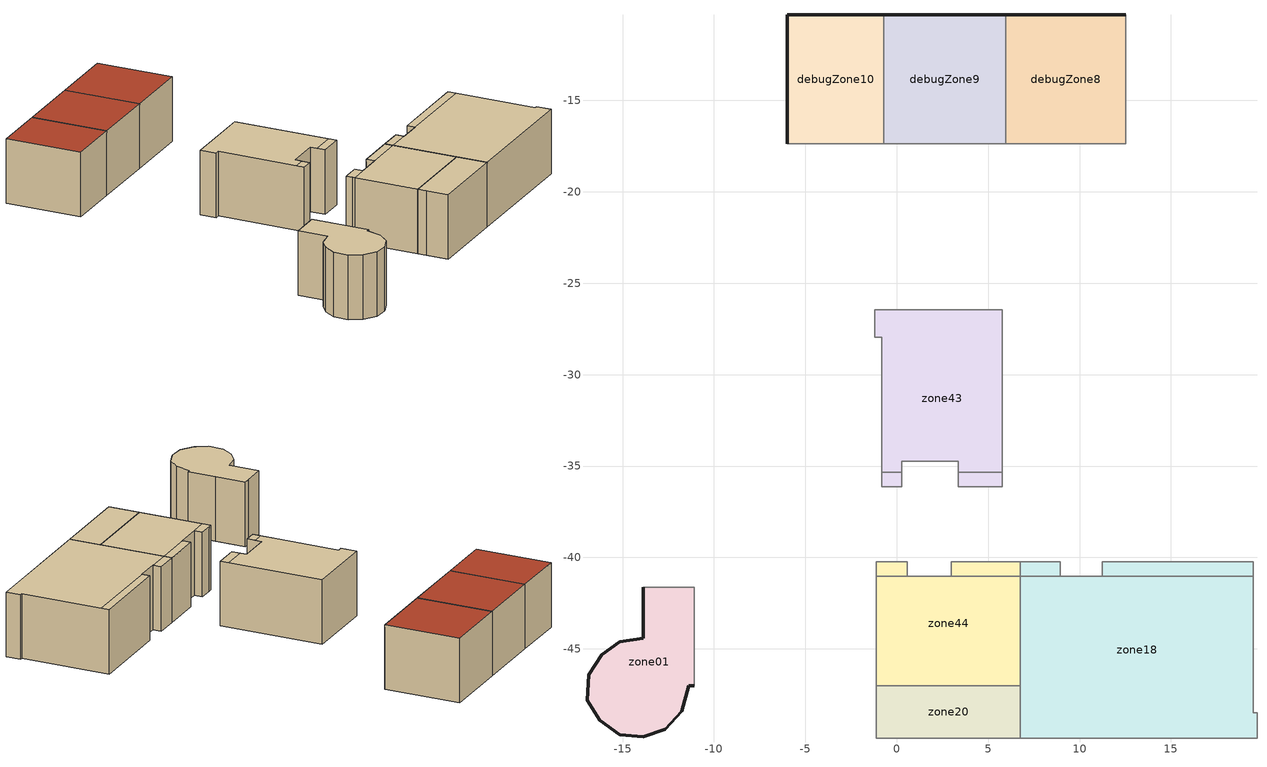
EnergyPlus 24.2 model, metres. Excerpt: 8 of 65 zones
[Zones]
zone01
 floor ground (FL_POLIMI-LC_GroundFloor): -11.07,-41.62 -11.07,-47.01 -11.37,-47.01 -11.76,-48.41 -12.66,-49.4 -13.86,-49.8 -15.15,-49.7 -16.25,-48.91 -16.94,-47.81 -16.84,-46.41 -16.15,-45.31 -15.15,-44.62 -13.86,-44.42 -13.86,-41.62 z-5.95
 wall outside (WL_POLIMI-LC_FC300-2): -11.37,-47.01 -11.07,-47.01 / -13.86,-41.62 -13.86,-44.42 z-5.95:0.05
 wall outside (WL_POLIMI-LC_EW02): -13.86,-44.42 -15.15,-44.62 -16.15,-45.31 -16.84,-46.41 -16.94,-47.81 -16.25,-48.91 -15.15,-49.7 -13.86,-49.8 -12.66,-49.4 -11.76,-48.41 -11.37,-47.01 z-5.95:0.05
 wall to zone12-0 (Generic Interior Floor): -13.86,-41.62 -13.86,-44.42 -15.15,-44.62 -16.15,-45.31 -16.84,-46.41 -16.94,-47.81 -16.25,-48.91 -15.15,-49.7 -13.86,-49.8 -12.66,-49.4 -11.76,-48.41 -11.37,-47.01 -11.07,-47.01 -11.07,-41.62 z0.05
 wall to zone04 (WL_POLIMI-LC_IW02): -11.07,-44.42 -11.07,-41.62 -11.66,-41.62 -13.86,-41.62 z-5.95:0.05
 wall to zone04 (WL_POLIMI-LC_FC300-2): -11.07,-47.01 -11.07,-44.42 z-5.95:0.05
zone43
 floor ground (FL_POLIMI-LC_GroundFloor): 5.76,-26.46 5.76,-36.14 3.37,-36.14 3.37,-34.74 0.29,-34.74 0.29,-36.14 -0.81,-36.14 -0.81,-27.96 -1.21,-27.96 -1.21,-26.46 z-5.95
 wall to zone15 (Generic Interior Floor): -1.21,-26.46 -1.21,-27.96 -0.81,-27.96 -0.81,-35.34 0.29,-35.34 0.29,-34.74 3.37,-34.74 3.37,-35.34 5.76,-35.34 5.76,-26.46 z0.05
 wall to zone00 (Generic Interior Wall): 5.76,-26.46 -1.21,-26.46 -1.21,-27.96 z-5.95:0.05
 wall to zone36 (WL_POLIMI-LC_IW02): 5.76,-36.14 5.76,-26.46 z-5.95:0.05
 wall to zone14 (Generic Interior Floor): 3.37,-35.34 3.37,-36.14 5.76,-36.14 5.76,-35.34 z0.05; -0.81,-35.34 -0.81,-36.14 0.29,-36.14 0.29,-35.34 z0.05
 wall to zone04 (WL_POLIMI-LC_IW02): -1.21,-27.96 -0.81,-27.96 -0.81,-36.14 0.29,-36.14 0.29,-34.74 3.37,-34.74 3.37,-36.14 5.76,-36.14 z-5.95:0.05
zone44
 floor ground (FL_POLIMI-LC_GroundFloor): 6.76,-40.23 6.76,-47.01 -1.11,-47.01 -1.11,-40.23 0.58,-40.23 0.58,-41.02 2.98,-41.02 2.98,-40.23 z-5.95
 wall to zone14 (Generic Interior Floor): -1.11,-40.23 -1.11,-41.02 0.58,-41.02 0.58,-40.23 z0.05; 2.98,-40.23 2.98,-41.02 6.76,-41.02 6.76,-40.23 z0.05
 wall to zone27 (Generic Interior Floor): -1.11,-41.02 -1.11,-47.01 6.76,-47.01 6.76,-41.02 z0.05
 wall to zone04 (WL_POLIMI-LC_IW02): 6.76,-40.23 2.98,-40.23 2.98,-41.02 0.58,-41.02 0.58,-40.23 -0.81,-40.23 -1.11,-40.23 -1.11,-40.83 -1.11,-41.02 -1.11,-47.01 z-5.95:0.05
 wall to zone18 (WL_POLIMI-LC_IW02): 6.76,-47.01 6.76,-40.23 z-5.95:0.05
 wall to zone20 (WL_POLIMI-LC_IW02): -1.11,-47.01 6.76,-47.01 z-5.95:0.05
zone18
 floor ground (FL_POLIMI-LC_GroundFloor): 19.51,-40.23 19.51,-48.51 19.71,-48.51 19.71,-49.9 6.76,-49.9 6.76,-40.23 8.95,-40.23 8.95,-41.02 11.24,-41.02 11.24,-40.23 z-5.95
 wall to zone27 (Generic Interior Floor): 6.76,-41.02 6.76,-49.9 19.71,-49.9 19.71,-48.51 19.51,-48.51 19.51,-41.02 z0.05
 wall to zone14 (Generic Interior Floor): 11.24,-40.23 11.24,-41.02 19.51,-41.02 19.51,-40.23 z0.05; 6.76,-40.23 6.76,-41.02 8.95,-41.02 8.95,-40.23 z0.05
 wall to zone42 (WL_POLIMI-LC_IW02): 19.71,-48.51 19.51,-48.51 19.51,-40.23 z-5.95:0.05
 wall to zone00 (Generic Interior Wall): 6.76,-49.9 19.71,-49.9 19.71,-48.51 z-5.95:0.05
 wall to zone20 (WL_POLIMI-LC_IW02): 6.76,-47.01 6.76,-49.9 z-5.95:0.05
 wall to zone04 (WL_POLIMI-LC_IW02): 19.51,-40.23 11.24,-40.23 11.24,-41.02 8.95,-41.02 8.95,-40.23 6.76,-40.23 z-5.95:0.05
zone20
 floor ground (FL_POLIMI-LC_GroundFloor): 6.76,-47.01 6.76,-49.9 -1.11,-49.9 -1.11,-47.01 z-5.95
 wall to zone27 (Generic Interior Floor): -1.11,-47.01 -1.11,-49.9 6.76,-49.9 6.76,-47.01 z0.05
 wall to zone04 (WL_POLIMI-LC_IW02): -1.11,-47.01 -1.11,-47.81 z-5.95:0.05
 wall to zone00 (Generic Interior Wall): -1.11,-47.81 -1.11,-49.9 6.76,-49.9 z-5.95:0.05
debugZone8
 floor ground (FL_POLIMI-LC_GroundFloor): 12.54,-10.3 12.54,-17.38 5.96,-17.38 5.96,-10.3 z-5.95
 wall to zone00 (Generic Interior Wall): 5.96,-17.38 12.54,-17.38 z-5.95:0.05
 wall to debugZone9 (WL_POLIMI-LC_IW02): 5.96,-10.3 5.96,-17.38 z-5.95:0.05
 wall to debugZone7 (WL_POLIMI-LC_IW02): 12.54,-17.38 12.54,-10.3 z-5.95:0.05
 wall ground (WL_POLIMI-LC_FC300-2): 12.54,-10.3 5.96,-10.3 z-5.95:0.05
 roof outside (RF_POLIMI-LC_IH-E): 5.96,-10.3 5.96,-17.38 12.54,-17.38 12.54,-10.3 z0.05
debugZone9
 floor ground (FL_POLIMI-LC_GroundFloor): 5.96,-10.3 5.96,-17.38 -0.71,-17.38 -0.71,-10.3 z-5.95
 wall to zone00 (Generic Interior Wall): -0.71,-17.38 5.96,-17.38 z-5.95:0.05
 wall to debugZone10 (WL_POLIMI-LC_IW02): -0.71,-10.3 -0.71,-17.38 z-5.95:0.05
 wall ground (WL_POLIMI-LC_FC300-2): 5.96,-10.3 -0.71,-10.3 z-5.95:0.05
 roof outside (RF_POLIMI-LC_IH-E): -0.71,-10.3 -0.71,-17.38 5.96,-17.38 5.96,-10.3 z0.05
debugZone10
 floor ground (FL_POLIMI-LC_GroundFloor): -0.71,-10.3 -0.71,-17.38 -5.99,-17.38 -5.99,-10.3 z-5.95
 wall to zone00 (Generic Interior Wall): -5.99,-17.38 -0.71,-17.38 z-5.95:0.05
 wall ground (WL_POLIMI-LC_FC300-2): -0.71,-10.3 -5.99,-10.3 -5.99,-17.38 z-5.95:0.05
 roof outside (RF_POLIMI-LC_IH-E): -5.99,-10.3 -5.99,-17.38 -0.71,-17.38 -0.71,-10.3 z0.05
[Building]
building09: North Axis=45; Terrain=City; Solar Distribution=FullExterior
[SizingPeriod:DesignDay] Day of Month=21; DryBulb Temperature Range Modifier Type=DefaultMultipliers; Barometric Pressure=75958; Wind Direction=0; Rain Indicator=No; Snow Indicator=No; Daylight Saving Time Indicator=No; Solar Model Indicator=ASHRAEClearSky
Name | Month | Day Type | Maximum DryBulb Temperature | Daily DryBulb Temperature Range | Humidity Condition Type | Wetbulb or DewPoint at Maximum DryBulb | Wind Speed | Sky Clearness
Grigna.Settentrion Ann Htg 99.6% Condns DB | 3 | WinterDesignDay | -12.1 | 0 | Wetbulb | -12.1 | 6.71 | 0
Grigna.Settentrion Ann Clg .4% Condns DP=>MDB | 8 | SummerDesignDay | 25.8 | 9 | Dewpoint | 17.7 | 3.35 | 1
[Site:WaterMainsTemperature]
Calculation Method=Correlation; Annual Average Outdoor Air Temperature=6.85; Maximum Difference In Monthly Average Outdoor Air Temperatures=4
[Material] Thermal Absorptance=0.9
Name | Roughness | Thickness | Conductivity | Density | Specific Heat | Solar Absorptance | Visible Absorptance
Generic Gypsum Board | MediumSmooth | 0.0127 | 0.16 | 800 | 1090 | 0.5 | 0.5
Generic Ceiling Air Gap | Smooth | 0.1 | 0.556 | 1.28 | 1000 | 0.7 | 0.7
Generic Acoustic Tile | MediumSmooth | 0.02 | 0.06 | 368 | 590 | 0.2 | 0.2
Generic LW Concrete | MediumRough | 0.1 | 0.53 | 1280 | 840 | 0.8 | 0.8
Generic Wall Air Gap | Smooth | 0.1 | 0.667 | 1.28 | 1000 | 0.7 | 0.7
[MATERIAL] Roughness=MediumRough; Solar Absorptance=0.7; Visible Absorptance=0.7
Name | Thickness | Conductivity | Density | Specific Heat | Thermal Absorptance
dtu_MT_POLIMI_Camera d'aria debolmente ventilata-0.26 | 0.26 | 1 | 1 | 1004 | 0.7
dtu_MT__POLIMI_Intonaco interno-0.01; dtu_MT_POLIMI_Intonaco gesso puro-0.01 | 0.01 | 0.35 | 1200 | 999 | 0.9
dtu_MT_POLIMI_CLS-0.05 | 0.05 | 1.046 | 2300 | 657 | 0.95
dtu_MT_POLIMI_Membrana impermeabilizzante-0.005 | 0.005 | 0.23 | 1100 | 1000 | 0.95
dtu_MT_POLIMI_Massetto-0.08; dtu_MT_POLIMI_Ghiaia-0.08 | 0.08 | 1.2 | 1700 | 1000 | 0.95
dtu_MT_POLIMI_Isolante morbido-0.04 | 0.04 | 0.04 | 80 | 1028 | 0.95
dtu_MT_POLIMI_Pannello in alluminio-0.005 | 0.005 | 220 | 2700 | 896 | 0.2
dtu_MT_POLIMI_Massetto-0.12 | 0.12 | 1.2 | 1700 | 1000 | 0.95
dtu_MT_POLIMI_CLS-0.25 | 0.25 | 1.046 | 2300 | 657 | 0.95
dtu_MT_POLIMI_Pavimento industriale-0.06 | 0.06 | 1.046 | 2300 | 657 | 0.95
dtu_MT_POLIMI_Camera d'aria fortemente ventilata-0.35 | 0.35 | 0.285 | 1 | 1004 | 0.7
dtu_MT_POLIMI_Isolante rigido-0.1 | 0.1 | 0.04 | 30 | 1452 | 0.95
dtu_MT__POLIMI_Intonaco interno-0.015 | 0.015 | 0.35 | 1200 | 999 | 0.9
dtu_MT_POLIMI_Isolante rigido-0.06 | 0.06 | 0.04 | 30 | 1452 | 0.95
dtu_MT_POLIMI_Camera d'aria non ventilata-0.065 | 0.065 | 1 | 1 | 1003 | 0.7
dtu_MT_POLIMI_Camera d'aria fortemente ventilata-0.035 | 0.035 | 0.285 | 1 | 1004 | 0.7
Calcestruzzo- gettato in opera-0.26 | 0.26 | 1.046 | 2300 | 657 | 0.95
dtu_MT_POLIMI_Isolante rigido-0.08 | 0.08 | 0.04 | 30 | 1452 | 0.95
dtu_MT_POLIMI_Magrone-0.1 | 0.1 | 1.046 | 2300 | 657 | 0.95
dtu_MT_POLIMI_Gypsum Board-0.025 | 0.025 | 0.21 | 900 | 1000 | 0.9
dtu_MT_Ghiaia-0.2 | 0.2 | 1.2 | 1700 | 1000 | 0.95
dtu_MT_POLIMI_Isolante morbido-0.065 | 0.065 | 0.04 | 80 | 1028 | 0.95
[Construction]
Generic Interior Floor: Generic Acoustic Tile, Generic Ceiling Air Gap, Generic LW Concrete
Generic Interior Wall: Generic Gypsum Board, Generic Wall Air Gap, Generic Gypsum Board
[CONSTRUCTION]
WL_POLIMI-LC_EW02: dtu_MT_POLIMI_Pannello in alluminio-0.005, dtu_MT_POLIMI_Camera d'aria fortemente ventilata-0.035, dtu_MT_POLIMI_Isolante rigido-0.1, dtu_MT_POLIMI_Membrana impermeabilizzante-0.005, dtu_MT_POLIMI_Camera d'aria debolmente ventilata-0.26, dtu_MT_POLIMI_Isolante morbido-0.065, dtu_MT_POLIMI_Gypsum Board-0.025, dtu_MT__POLIMI_Intonaco interno-0.01
WL_POLIMI-LC_FC300-2: dtu_MT__POLIMI_Intonaco interno-0.015, Calcestruzzo- gettato in opera-0.26, dtu_MT_POLIMI_Isolante morbido-0.065, dtu_MT_POLIMI_Gypsum Board-0.025, dtu_MT__POLIMI_Intonaco interno-0.01
WL_POLIMI-LC_IW02: dtu_MT__POLIMI_Intonaco interno-0.01, dtu_MT_POLIMI_Gypsum Board-0.025, dtu_MT_POLIMI_Isolante morbido-0.04, dtu_MT_POLIMI_Camera d'aria non ventilata-0.065, dtu_MT_POLIMI_Isolante morbido-0.04, dtu_MT_POLIMI_Gypsum Board-0.025, dtu_MT_POLIMI_Intonaco gesso puro-0.01
FL_POLIMI-LC_GroundFloor: dtu_MT_POLIMI_Pavimento industriale-0.06, dtu_MT_POLIMI_Massetto-0.08, dtu_MT_POLIMI_Isolante rigido-0.06, dtu_MT_POLIMI_CLS-0.05, dtu_MT_POLIMI_Camera d'aria fortemente ventilata-0.35, dtu_MT_POLIMI_Magrone-0.1, dtu_MT_Ghiaia-0.2
RF_POLIMI-LC_IH-E: dtu_MT_POLIMI_Ghiaia-0.08, dtu_MT_POLIMI_Massetto-0.12, dtu_MT_POLIMI_Isolante rigido-0.08, dtu_MT_POLIMI_CLS-0.25
[Zone] Multiplier=1; Ceiling Height=6
Name | Volume | Floor Area
zone01 | 198.954 | 66.3179
zone43 | 359.339 | 119.78
zone44 | 308.788 | 102.929
zone18 | 730.838 | 243.613
zone20 | 136.57 | 45.5234
debugZone8 | 279.34 | 46.5567
debugZone9 | 283.572 | 47.2621
debugZone10 | 224.319 | 37.3864
[People] Number of People Schedule=OccSch_Unoccupied; Number of People Calculation Method=People/Area; Fraction Radiant=0.3; Sensible Heat Fraction=autocalculate; Activity Level Schedule=Seated Adult Activity
Name | Zone or ZoneList or Space or SpaceList | People per Floor Area
Generic Office People..zone01 | zone01 | 0
Generic Office People..zone43 | zone43 | 0.3
Generic Office People..zone44 | zone44 | 0.3
Generic Office People..zone18 | zone18 | 0.3
Generic Office People..zone20 | zone20 | 0.3
Generic Office People..debugZone8 | debugZone8 | 0.3
Generic Office People..debugZone9 | debugZone9 | 0.3
Generic Office People..debugZone10 | debugZone10 | 0.3
[Lights] Schedule=LghSch_Costant; Design Level Calculation Method=Watts/Area; Lighting Level=300; Watts per Floor Area=6; Return Air Fraction=0; Fraction Radiant=0.7; Fraction Visible=0.2
Name | Zone or ZoneList or Space or SpaceList
Generic Office Lighting..zone01 | zone01
Generic Office Lighting..zone43 | zone43
Generic Office Lighting..zone44 | zone44
Generic Office Lighting..zone18 | zone18
Generic Office Lighting..zone20 | zone20
Generic Office Lighting..debugZone8 | debugZone8
Generic Office Lighting..debugZone9 | debugZone9
Generic Office Lighting..debugZone10 | debugZone10
[ElectricEquipment] Schedule=EqpSch_Costant; Design Level Calculation Method=Watts/Area; Watts per Floor Area=2; Fraction Latent=0; Fraction Radiant=0.5; Fraction Lost=0
Name | Zone or ZoneList or Space or SpaceList
Generic Office Equipment..zone01 | zone01
Generic Office Equipment..zone43 | zone43
Generic Office Equipment..zone44 | zone44
Generic Office Equipment..zone18 | zone18
Generic Office Equipment..zone20 | zone20
Generic Office Equipment..debugZone8 | debugZone8
Generic Office Equipment..debugZone9 | debugZone9
Generic Office Equipment..debugZone10 | debugZone10
[ZoneInfiltration:DesignFlowRate] Schedule=Generic Office Infiltration; Design Flow Rate Calculation Method=Flow/ExteriorArea; Flow Rate per Exterior Surface Area=0.0001; Constant Term Coefficient=1; Temperature Term Coefficient=0; Velocity Term Coefficient=0
Name | Zone or ZoneList or Space or SpaceList
ZoneInfiltration_zone01 | zone01
ZoneInfiltration_zone43 | zone43
ZoneInfiltration_zone44 | zone44
ZoneInfiltration_zone18 | zone18
ZoneInfiltration_zone20 | zone20
ZoneInfiltration_debugZone8 | debugZone8
ZoneInfiltration_debugZone9 | debugZone9
ZoneInfiltration_debugZone10 | debugZone10
[HVACTemplate:Thermostat] Heating Setpoint Schedule=Generic room Heating; Cooling Setpoint Schedule=Generic room Cooling
Room Setpoint..zone14; Room Setpoint..zone04; Room Setpoint..zone10; Room Setpoint..zone12-0; Room Setpoint..zone12-1; Room Setpoint..zone12-2; Room Setpoint..zone15; Room Setpoint..zone27; Room Setpoint..zone28; Room Setpoint..zone29; Room Setpoint..zone30; Room Setpoint..zone31; Room Setpoint..zone32; Room Setpoint..zone33; Room Setpoint..zone34; Room Setpoint..zone13; Room Setpoint..zone35; Room Setpoint..zone36; Room Setpoint..zone02; Room Setpoint..zone37; Room Setpoint..zone38; Room Setpoint..zone39; Room Setpoint..zone40; Room Setpoint..zone41; Room Setpoint..zone42; Room Setpoint..zone01; Room Setpoint..zone00; Room Setpoint..zone43; Room Setpoint..zone44; Room Setpoint..zone45; Room Setpoint..zone46; Room Setpoint..zone09; Room Setpoint..zone11; Room Setpoint..zone47; Room Setpoint..zone08; Room Setpoint..zone48; Room Setpoint..zone05; Room Setpoint..zone07; Room Setpoint..zone49; Room Setpoint..zone50; Room Setpoint..zone16; Room Setpoint..zone17; Room Setpoint..zone18; Room Setpoint..zone19; Room Setpoint..zone20; Room Setpoint..zone21; Room Setpoint..zone22; Room Setpoint..zone03; Room Setpoint..debugZone0; Room Setpoint..debugZone1; Room Setpoint..debugZone2; Room Setpoint..debugZone3; Room Setpoint..debugZone4; Room Setpoint..debugZone5; Room Setpoint..debugZone6; Room Setpoint..debugZone7; Room Setpoint..debugZone8; Room Setpoint..debugZone9; Room Setpoint..debugZone10; Room Setpoint..zone23; Room Setpoint..zone24; Room Setpoint..zone25; Room Setpoint..zone06; Room Setpoint..zone26; Room Setpoint..debugZone11
[HVACTemplate:Zone:IdealLoadsAirSystem] Maximum Heating Supply Air Temperature=50; Minimum Cooling Supply Air Temperature=13; Heating Limit=LimitCapacity; Maximum Sensible Heating Capacity=Autosize; Cooling Limit=LimitFlowRateAndCapacity; Maximum Cooling Air Flow Rate=Autosize; Maximum Total Cooling Capacity=Autosize; Dehumidification Control Type=Humidistat; Dehumidification Setpoint=70; Humidification Control Type=Humidistat; Humidification Setpoint=40; Outdoor Air Method=DetailedSpecification; Demand Controlled Ventilation Type=None; Outdoor Air Economizer Type=DifferentialDryBulb; Heat Recovery Type=None; Sensible Heat Recovery Effectiveness=0; Latent Heat Recovery Effectiveness=0
Name | Template Thermostat | System Availability Schedule | Heating Availability Schedule | Cooling Availability Schedule | Design Specification Outdoor Air Object
zone01 | Room Setpoint..zone01 | AlwaysOff | AlwaysOff | AlwaysOff | outdoorAir..zone01
zone43 | Room Setpoint..zone43 | VntSch_AHU | HtnSch_AHU | ClnSch_AHU | outdoorAir..zone43
zone44 | Room Setpoint..zone44 | VntSch_AHU | HtnSch_AHU | ClnSch_AHU | outdoorAir..zone44
zone18 | Room Setpoint..zone18 | VntSch_AHU | HtnSch_AHU | ClnSch_AHU | outdoorAir..zone18
zone20 | Room Setpoint..zone20 | VntSch_AHU | HtnSch_AHU | ClnSch_AHU | outdoorAir..zone20
debugZone8 | Room Setpoint..debugZone8 | VntSch_AHU | HtnSch_AHU | ClnSch_AHU | outdoorAir..debugZone8
debugZone9 | Room Setpoint..debugZone9 | VntSch_AHU | HtnSch_AHU | ClnSch_AHU | outdoorAir..debugZone9
debugZone10 | Room Setpoint..debugZone10 | VntSch_AHU | HtnSch_AHU | ClnSch_AHU | outdoorAir..debugZone10
[DesignSpecification:OutdoorAir] Outdoor Air Method=Flow/Area; Outdoor Air Flow per Zone=0; Outdoor Air Flow Air Changes per Hour=0
Name | Outdoor Air Flow per Person | Outdoor Air Flow per Zone Floor Area
outdoorAir..zone01 | 0 | 0
outdoorAir..zone43 | 0.007 | 0.00177692
outdoorAir..zone44 | 0.007 | 0.00169952
outdoorAir..zone18 | 0.007 | 0.00176183
outdoorAir..zone20 | 0.007 | 0.00147905
outdoorAir..debugZone8 | 0.007 | 0.00177924
outdoorAir..debugZone9 | 0.007 | 0.00175182
outdoorAir..debugZone10 | 0.007 | 0.00176911
[WaterUse:Equipment] EndUse Subcategory=General; Flow Rate Fraction Schedule=Office room dayschedule
Name | Peak Flow Rate | Target Temperature Schedule | Hot Water Supply Temperature Schedule | Zone | Sensible Fraction Schedule | Latent Fraction Schedule
Office Hot Water..zone01 | 1.84217e-06 | Office Hot Water..zone01_SHW_Target | Office Hot Water..zone01_SHW_Target | zone01 | Office Hot Water..zone01_SHW_Sensible | Office Hot Water..zone01_SHW_Latent
Office Hot Water..zone43 | 3.32721e-06 | Office Hot Water..zone43_SHW_Target | Office Hot Water..zone43_SHW_Target | zone43 | Office Hot Water..zone43_SHW_Sensible | Office Hot Water..zone43_SHW_Latent
Office Hot Water..zone44 | 2.85915e-06 | Office Hot Water..zone44_SHW_Target | Office Hot Water..zone44_SHW_Target | zone44 | Office Hot Water..zone44_SHW_Sensible | Office Hot Water..zone44_SHW_Latent
Office Hot Water..zone18 | 6.76702e-06 | Office Hot Water..zone18_SHW_Target | Office Hot Water..zone18_SHW_Target | zone18 | Office Hot Water..zone18_SHW_Sensible | Office Hot Water..zone18_SHW_Latent
Office Hot Water..zone20 | 1.26454e-06 | Office Hot Water..zone20_SHW_Target | Office Hot Water..zone20_SHW_Target | zone20 | Office Hot Water..zone20_SHW_Sensible | Office Hot Water..zone20_SHW_Latent
Office Hot Water..debugZone8 | 1.29324e-06 | Office Hot Water..debugZone8_SHW_Target | Office Hot Water..debugZone8_SHW_Target | debugZone8 | Office Hot Water..debugZone8_SHW_Sensible | Office Hot Water..debugZone8_SHW_Latent
Office Hot Water..debugZone9 | 1.31284e-06 | Office Hot Water..debugZone9_SHW_Target | Office Hot Water..debugZone9_SHW_Target | debugZone9 | Office Hot Water..debugZone9_SHW_Sensible | Office Hot Water..debugZone9_SHW_Latent
Office Hot Water..debugZone10 | 1.03851e-06 | Office Hot Water..debugZone10_SHW_Target | Office Hot Water..debugZone10_SHW_Target | debugZone10 | Office Hot Water..debugZone10_SHW_Sensible | Office Hot Water..debugZone10_SHW_Latent
[Schedule:Day:Interval]
Simple Weekday: No, 09:00, 0, 17:00, 1, 24:00, 0
OfficeMedium INFIL_SCH_PNNL_Default: No, 24:00, 1
OfficeMedium INFIL_SCH_PNNL_Wkdy_SmrDsn; OfficeMedium INFIL_SCH_PNNL_Wkdy: No, 06:00, 1, 22:00, 0.25, 24:00, 1
OfficeMedium INFIL_SCH_PNNL_Sat_WntrDsn; OfficeMedium INFIL_SCH_PNNL_Sat: No, 06:00, 1, 18:00, 0.25, 24:00, 1
[Schedule:Week:Daily]
Office room dayschedule_Week 1: Simple Weekday, Simple Weekday, Simple Weekday, Simple Weekday, Simple Weekday, Simple Weekday, Simple Weekday, Simple Weekday, Simple Weekday, Simple Weekday, Simple Weekday, Simple Weekday
Generic Office Infiltration_Week 1: OfficeMedium INFIL_SCH_PNNL_Default, OfficeMedium INFIL_SCH_PNNL_Wkdy, OfficeMedium INFIL_SCH_PNNL_Wkdy, OfficeMedium INFIL_SCH_PNNL_Wkdy, OfficeMedium INFIL_SCH_PNNL_Wkdy, OfficeMedium INFIL_SCH_PNNL_Wkdy, OfficeMedium INFIL_SCH_PNNL_Sat, OfficeMedium INFIL_SCH_PNNL_Default, OfficeMedium INFIL_SCH_PNNL_Wkdy_SmrDsn, OfficeMedium INFIL_SCH_PNNL_Sat_WntrDsn, OfficeMedium INFIL_SCH_PNNL_Default, OfficeMedium INFIL_SCH_PNNL_Default
[Schedule:Year]
Office room dayschedule: Office room dayschedule_Week 1, 1, 1, 12, 31
Generic Office Infiltration: Generic Office Infiltration_Week 1, 1, 1, 12, 31
[SCHEDULE:COMPACT]
OccSch_Unoccupied; AlwaysOff: Through: 12/31, For: AllDays, Until: 24:00, 0
EqpSch_Costant; LghSch_Costant: Through: 12/31, For: AllDays, Until: 07:00, 0, Until: 18:00, 1, Until: 24:00, 0
HtnSch_AHU: Through: 4/15, For: AllDays, Until: 7:00, 1, Until: 18:00, 1, Until: 24:00, 1, Through: 12/31, For: AllDays, Until: 7:00, 1, Until: 18:00, 1, Until: 24:00, 1
ClnSch_AHU: Through: 4/16, For: AllDays, Until: 24:00, 1, Through: 10/14, For: AllDays, Until: 7:00, 1, Until: 18:00, 1, Until: 24:00, 1, Through: 12/31, For: AllDays, Until: 24:00, 1
VntSch_AHU: Through: 12/31, For: AllDays, Until: 7:00, 1, Until: 18:00, 1, Until: 24:00, 1
Generic room Heating: Through: 12/31, For: AllDays, Until: 7:00, 15, Until: 18:00, 18, Until: 24:00, 15
Generic room Cooling: Through: 12/31, For: AllDays, Until: 7:00, 22, Until: 18:00, 22, Until: 24:00, 22
[Schedule:Constant]
Name | Hourly Value
Seated Adult Activity | 120
Office Hot Water..zone01_SHW_Target; Office Hot Water..zone43_SHW_Target; Office Hot Water..zone44_SHW_Target; Office Hot Water..zone18_SHW_Target; Office Hot Water..zone20_SHW_Target; Office Hot Water..debugZone8_SHW_Target; Office Hot Water..debugZone9_SHW_Target; Office Hot Water..debugZone10_SHW_Target | 60
Office Hot Water..zone01_SHW_Sensible; Office Hot Water..zone43_SHW_Sensible; Office Hot Water..zone44_SHW_Sensible; Office Hot Water..zone18_SHW_Sensible; Office Hot Water..zone20_SHW_Sensible; Office Hot Water..debugZone8_SHW_Sensible; Office Hot Water..debugZone9_SHW_Sensible; Office Hot Water..debugZone10_SHW_Sensible | 0.2
Office Hot Water..zone01_SHW_Latent; Office Hot Water..zone43_SHW_Latent; Office Hot Water..zone44_SHW_Latent; Office Hot Water..zone18_SHW_Latent; Office Hot Water..zone20_SHW_Latent; Office Hot Water..debugZone8_SHW_Latent; Office Hot Water..debugZone9_SHW_Latent; Office Hot Water..debugZone10_SHW_Latent | 0.05
